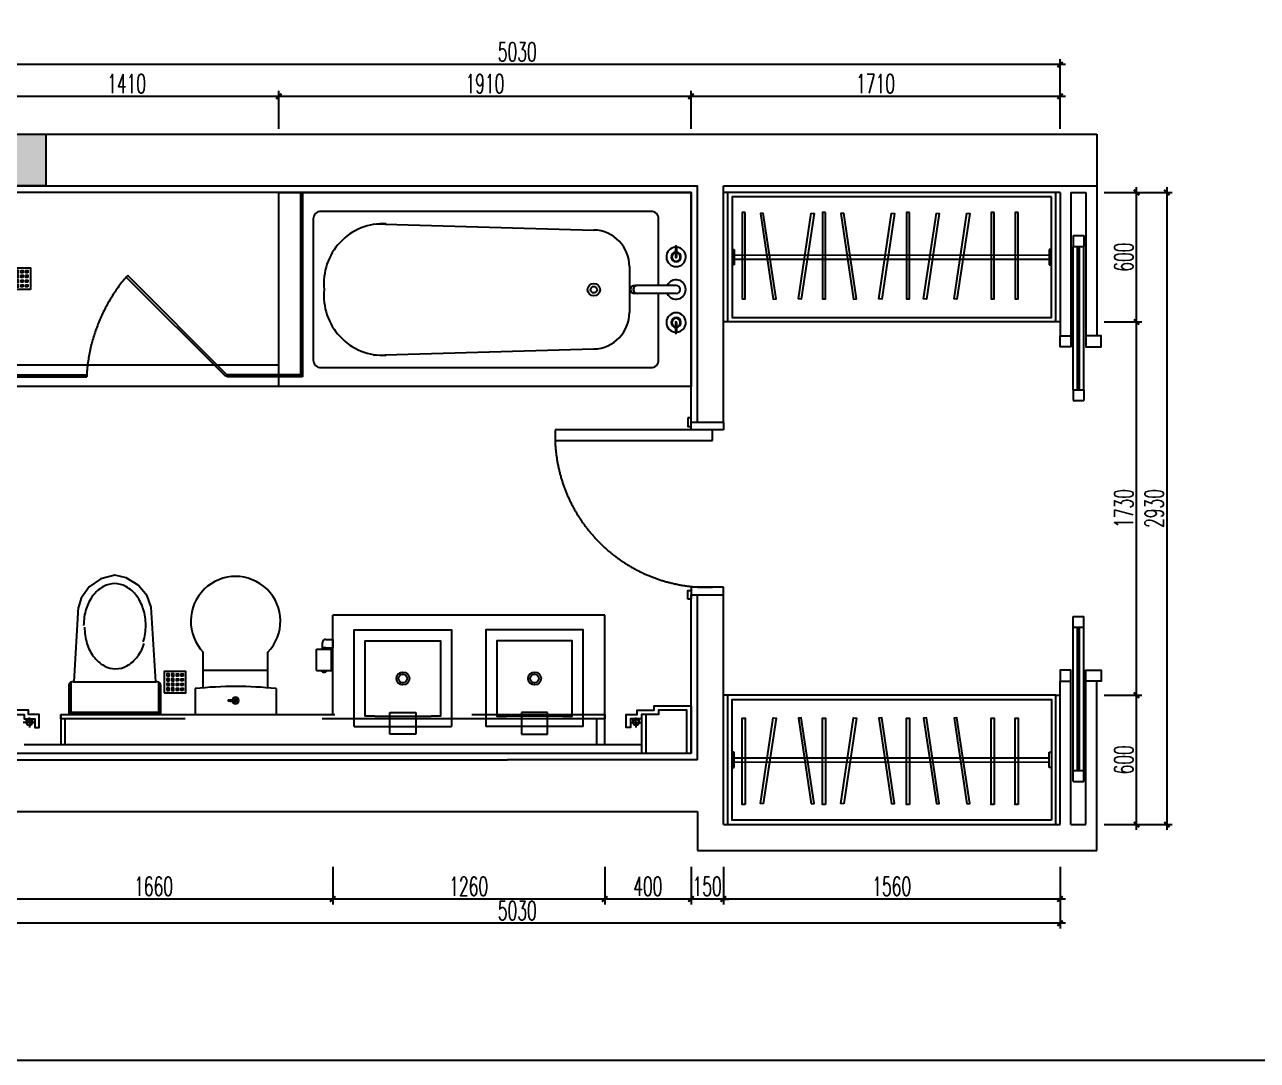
# Model space of a CAD drawing. Header units: inches. Extents: x 24920 to 61775, y 10942 to 38819.
# Drawn here: x 42184 to 47896, y 10942 to 15742 of the extents above; entities that cross this region are included whole.
import ezdxf

# ---------------------------------------------------------------- set-up
doc = ezdxf.new("R2010")
doc.units = ezdxf.units.IN
doc.header["$MEASUREMENT"] = 0
doc.header["$PDMODE"] = 1
doc.linetypes.add('HIDDEN', pattern=[9.525, 6.35, -3.175])
for name, color, linetype in [('BATH UTIL', 1, 'Continuous'), ('DOOR', 60, 'Continuous'), ('door1', 1, 'Continuous'), ('FIXTURE', 2, 'Continuous'), ('UTIL', 2, 'Continuous'), ('WALL', 2, 'Continuous'), ('win', 1, 'Continuous')]:
    doc.layers.add(name, color=color, linetype=linetype)
doc.styles.add('DIM', font='simplex.shx', dxfattribs={"width": 0.6, "bigfont": 'extfont.shx'})
doc.dimstyles.new('1比25', dxfattribs={"dimscale": 25, "dimtxt": 3.5, "dimasz": 1, "dimexe": 1, "dimexo": 1, "dimgap": 0.6, "dimtad": 1, "dimdec": 0, "dimrnd": 5, "dimzin": 0, "dimdsep": 46, "dimtxsty": 'DIM', "dimblk": 'ARCHTICK', "dimcen": 0.09, "dimdle": 1, "dimclrd": 1, "dimclre": 1, "dimclrt": 1, "dimadec": 0, "dimazin": 0, "dimtfac": 1, "dimtdec": 0, "dimtix": 1, "dimtmove": 2, "dimatfit": 3, "dimldrblk": '引线箭头（自定义）', "dimfxl": 0, "dimtolj": 1, "dimtzin": 0, "dimarcsym": 0})

# ---------------------------------------------------------------- blocks, each defined once
blk = doc.blocks.new('dilou')
at = {"layer": 'UTIL', "color": 1}
for points in [[(0, -50), (0, 50), (-100, 50), (-100, -50)], [(-78, 38), (-78, 28), (-88, 28), (-88, 38)], [(-78, 16), (-78, 6), (-88, 6), (-88, 16)], [(-56, 38), (-56, 28), (-66, 28), (-66, 38)], [(-56, 16), (-56, 6), (-66, 6), (-66, 16)], [(-34, 38), (-34, 28), (-44, 28), (-44, 38)], [(-34, 16), (-34, 6), (-44, 6), (-44, 16)], [(-12, 38), (-12, 28), (-22, 28), (-22, 38)], [(-12, 16), (-12, 6), (-22, 6), (-22, 16)], [(-78, -16), (-78, -6), (-88, -6), (-88, -16)], [(-78, -38), (-78, -28), (-88, -28), (-88, -38)], [(-56, -16), (-56, -6), (-66, -6), (-66, -16)], [(-56, -38), (-56, -28), (-66, -28), (-66, -38)], [(-34, -16), (-34, -6), (-44, -6), (-44, -16)], [(-34, -38), (-34, -28), (-44, -28), (-44, -38)], [(-12, -16), (-12, -6), (-22, -6), (-22, -16)], [(-12, -38), (-12, -28), (-22, -28), (-22, -38)]]:
    blk.add_lwpolyline(points, close=True, dxfattribs=at)
blk = doc.blocks.new('_ArchTick')
at = {"color": 0, "linetype": 'ByBlock', "const_width": 0.4}
blk.add_lwpolyline([(-0.5, -0.5), (0.5, 0.5)], dxfattribs=at)
blk = doc.blocks.new('*D1404')
at = {"color": 1, "lineweight": -2, "transparency": 16777216}
for p, q in [((-28021, 13706.3), (-28021, 13531.3)), ((-26461, 13706.3), (-26461, 13531.3)), ((-26436, 13556.3), (-28046, 13556.3))]:
    blk.add_line(p, q, dxfattribs=at)
at = {"layer": 'Defpoints', "color": 0, "transparency": 16777216}
for p in [(-28021, 14605.7), (-26461, 14566.4), (-28021, 13556.3)]:
    blk.add_point(p, dxfattribs=at)
at = {"color": 1, "lineweight": -2, "transparency": 16777216, "xscale": 25, "yscale": 25, "zscale": 25, "rotation": 180}
blk.add_blockref('_ArchTick', (-28021, 13556.3), dxfattribs=at)
at = {"color": 1, "lineweight": -2, "transparency": 16777216, "xscale": 25, "yscale": 25, "zscale": 25}
blk.add_blockref('_ArchTick', (-26461, 13556.3), dxfattribs=at)
at = {"color": 1, "transparency": 16777216, "insert": (-27241, 13615.1), "char_height": 87.5, "attachment_point": 5, "style": 'DIM'}
blk.add_mtext('\\A1;1560', dxfattribs=at)
blk = doc.blocks.new('引线箭头（自定义）')
at = {"linetype": 'ByBlock', "lineweight": -2}
h = blk.add_hatch(color=8, dxfattribs=at)
h.dxf.hatch_style = 1
h.paths.add_polyline_path([(-1.2, -0.96), (-0.31, 0), (-1.2, 0.96), (-0.91, 1.21), (0, 0), (-0.91, -1.21)])
at = {"color": 0, "linetype": 'ByBlock', "lineweight": -2}
blk.add_line((-0.31, 0), (-4.75, 0), dxfattribs=at)
blk.add_lwpolyline([(-1.2, -0.96), (-0.31, 0), (-1.2, 0.96), (-0.91, 1.21), (0, 0), (-0.91, -1.21)], close=True, dxfattribs=at)
blk = doc.blocks.new('*D1416')
at = {"color": 1, "lineweight": -2, "transparency": 16777216}
for p, q in [((4409.6, 1189.4), (4409.6, 1014.4)), ((4559.6, 1189.4), (4559.6, 1014.4)), ((4409.6, 1039.4), (4384.6, 1039.4)), ((4559.6, 1039.4), (4409.6, 1039.4)), ((4559.6, 1039.4), (4584.6, 1039.4))]:
    blk.add_line(p, q, dxfattribs=at)
at = {"layer": 'Defpoints', "color": 0, "transparency": 16777216}
for p in [(4409.6, 2136.6), (4559.6, 2088.7), (4409.6, 1039.4)]:
    blk.add_point(p, dxfattribs=at)
at = {"color": 1, "lineweight": -2, "transparency": 16777216, "xscale": 25, "yscale": 25, "zscale": 25}
blk.add_blockref('_ArchTick', (4409.6, 1039.4), dxfattribs=at)
at = {"color": 1, "lineweight": -2, "transparency": 16777216, "xscale": 25, "yscale": 25, "zscale": 25, "rotation": 180}
blk.add_blockref('_ArchTick', (4559.6, 1039.4), dxfattribs=at)
at = {"color": 1, "transparency": 16777216, "insert": (4484.6, 1098.1), "char_height": 87.5, "attachment_point": 5, "style": 'DIM'}
blk.add_mtext('\\A1;150', dxfattribs=at)
blk = doc.blocks.new('*D1405')
at = {"color": 1, "lineweight": -2, "transparency": 16777216}
for p, q in [((-28571, 13706.3), (-28571, 13531.3)), ((-28171, 13706.3), (-28171, 13531.3)), ((-28146, 13556.3), (-28596, 13556.3))]:
    blk.add_line(p, q, dxfattribs=at)
at = {"layer": 'Defpoints', "color": 0, "transparency": 16777216}
for p in [(-28571, 14813), (-28171, 14653.5), (-28571, 13556.3)]:
    blk.add_point(p, dxfattribs=at)
at = {"color": 1, "lineweight": -2, "transparency": 16777216, "xscale": 25, "yscale": 25, "zscale": 25, "rotation": 180}
blk.add_blockref('_ArchTick', (-28571, 13556.3), dxfattribs=at)
at = {"color": 1, "lineweight": -2, "transparency": 16777216, "xscale": 25, "yscale": 25, "zscale": 25}
blk.add_blockref('_ArchTick', (-28171, 13556.3), dxfattribs=at)
at = {"color": 1, "transparency": 16777216, "insert": (-28371, 13615.1), "char_height": 87.5, "attachment_point": 5, "style": 'DIM'}
blk.add_mtext('\\A1;400', dxfattribs=at)
blk = doc.blocks.new('*D1419')
at = {"color": 1, "lineweight": -2, "transparency": 16777216}
for p, q in [((2749.6, 1189.4), (2749.6, 1014.4)), ((4009.6, 1189.4), (4009.6, 1014.4)), ((4034.6, 1039.4), (2724.6, 1039.4))]:
    blk.add_line(p, q, dxfattribs=at)
at = {"layer": 'Defpoints', "color": 0, "transparency": 16777216}
for p in [(2749.6, 2354.5), (4009.6, 2296.1), (2749.6, 1039.4)]:
    blk.add_point(p, dxfattribs=at)
at = {"color": 1, "lineweight": -2, "transparency": 16777216, "xscale": 25, "yscale": 25, "zscale": 25, "rotation": 180}
blk.add_blockref('_ArchTick', (2749.6, 1039.4), dxfattribs=at)
at = {"color": 1, "lineweight": -2, "transparency": 16777216, "xscale": 25, "yscale": 25, "zscale": 25}
blk.add_blockref('_ArchTick', (4009.6, 1039.4), dxfattribs=at)
at = {"color": 1, "transparency": 16777216, "insert": (3379.6, 1098.1), "char_height": 87.5, "attachment_point": 5, "style": 'DIM'}
blk.add_mtext('\\A1;1260', dxfattribs=at)
blk = doc.blocks.new('*D1406')
at = {"color": 1, "lineweight": -2, "transparency": 16777216}
for p, q in [((-31491, 13706.3), (-31491, 13531.3)), ((-29831, 13706.3), (-29831, 13531.3)), ((-29806, 13556.3), (-31516, 13556.3))]:
    blk.add_line(p, q, dxfattribs=at)
at = {"layer": 'Defpoints', "color": 0, "transparency": 16777216}
for p in [(-29831, 14871.4), (-31491, 14768.5), (-31491, 13556.3)]:
    blk.add_point(p, dxfattribs=at)
at = {"color": 1, "lineweight": -2, "transparency": 16777216, "xscale": 25, "yscale": 25, "zscale": 25, "rotation": 180}
blk.add_blockref('_ArchTick', (-31491, 13556.3), dxfattribs=at)
at = {"color": 1, "lineweight": -2, "transparency": 16777216, "xscale": 25, "yscale": 25, "zscale": 25}
blk.add_blockref('_ArchTick', (-29831, 13556.3), dxfattribs=at)
at = {"color": 1, "transparency": 16777216, "insert": (-30661, 13615.1), "char_height": 87.5, "attachment_point": 5, "style": 'DIM'}
blk.add_mtext('\\A1;1660', dxfattribs=at)
blk = doc.blocks.new('*D1407')
at = {"color": 1, "lineweight": -2, "transparency": 16777216}
for p, q in [((-26106.6, 13876.4), (-26106.6, 14526.5)), ((-26256.6, 14501.5), (-26081.6, 14501.5)), ((-26256.6, 13901.4), (-26081.6, 13901.4))]:
    blk.add_line(p, q, dxfattribs=at)
at = {"layer": 'Defpoints', "color": 0, "transparency": 16777216}
for p in [(-26481, 14501.5), (-26106.6, 14501.5), (-26481, 13901.4)]:
    blk.add_point(p, dxfattribs=at)
at = {"color": 1, "lineweight": -2, "transparency": 16777216, "xscale": 25, "yscale": 25, "zscale": 25}
for p, rotation in [((-26106.6, 14501.5), 90), ((-26106.6, 13901.4), 270)]:
    blk.add_blockref('_ArchTick', p, dxfattribs=dict(at, rotation=rotation))
at = {"color": 1, "transparency": 16777216, "insert": (-26165.4, 14201.5), "char_height": 87.5, "attachment_point": 5, "rotation": 90, "style": 'DIM'}
blk.add_mtext('\\A1;600', dxfattribs=at)
blk = doc.blocks.new('*D1420')
at = {"color": 1, "lineweight": -2, "transparency": 16777216}
for p, q in [((6324, 3714.4), (6499, 3714.4)), ((6474, 1959.6), (6474, 3739.4)), ((6324, 1984.6), (6499, 1984.6))]:
    blk.add_line(p, q, dxfattribs=at)
at = {"layer": 'Defpoints', "color": 0, "transparency": 16777216}
for p in [(5998, 3714.4), (6474, 3714.4), (6099.6, 1984.6)]:
    blk.add_point(p, dxfattribs=at)
at = {"color": 1, "lineweight": -2, "transparency": 16777216, "xscale": 25, "yscale": 25, "zscale": 25}
for p, rotation in [((6474, 3714.4), 90), ((6474, 1984.6), 270)]:
    blk.add_blockref('_ArchTick', p, dxfattribs=dict(at, rotation=rotation))
at = {"color": 1, "transparency": 16777216, "insert": (6415.2, 2849.5), "char_height": 87.5, "attachment_point": 5, "rotation": 90, "style": 'DIM'}
blk.add_mtext('\\A1;1730', dxfattribs=at)
blk = doc.blocks.new('*D1418')
at = {"color": 1, "lineweight": -2, "transparency": 16777216}
for p, q in [((6324, 4314.5), (6499, 4314.5)), ((6474, 3689.4), (6474, 4339.5)), ((6324, 3714.4), (6499, 3714.4))]:
    blk.add_line(p, q, dxfattribs=at)
at = {"layer": 'Defpoints', "color": 0, "transparency": 16777216}
for p in [(6021.3, 4314.5), (6474, 4314.5), (5998, 3714.4)]:
    blk.add_point(p, dxfattribs=at)
at = {"color": 1, "lineweight": -2, "transparency": 16777216, "xscale": 25, "yscale": 25, "zscale": 25}
for p, rotation in [((6474, 4314.5), 90), ((6474, 3714.4), 270)]:
    blk.add_blockref('_ArchTick', p, dxfattribs=dict(at, rotation=rotation))
at = {"color": 1, "transparency": 16777216, "insert": (6415.2, 4014.4), "char_height": 87.5, "attachment_point": 5, "rotation": 90, "style": 'DIM'}
blk.add_mtext('\\A1;600', dxfattribs=at)
blk = doc.blocks.new('*D1412')
at = {"color": 1, "lineweight": -2, "transparency": 16777216}
for p, q in [((6464.5, 4314.5), (6639.5, 4314.5)), ((6614.5, 4339.5), (6614.5, 1359.5)), ((6464.5, 1384.5), (6639.5, 1384.5))]:
    blk.add_line(p, q, dxfattribs=at)
at = {"layer": 'Defpoints', "color": 0, "transparency": 16777216}
for p in [(6378.8, 4314.5), (6378.8, 1384.5), (6614.5, 1384.5)]:
    blk.add_point(p, dxfattribs=at)
at = {"color": 1, "lineweight": -2, "transparency": 16777216, "xscale": 25, "yscale": 25, "zscale": 25}
for p, rotation in [((6614.5, 4314.5), 90), ((6614.5, 1384.5), 270)]:
    blk.add_blockref('_ArchTick', p, dxfattribs=dict(at, rotation=rotation))
at = {"color": 1, "transparency": 16777216, "insert": (6555.8, 2849.5), "char_height": 87.5, "attachment_point": 5, "rotation": 90, "style": 'DIM'}
blk.add_mtext('\\A1;2930', dxfattribs=at)
blk = doc.blocks.new('*D1408')
at = {"color": 1, "lineweight": -2, "transparency": 16777216}
for p, q in [((-28146, 17276.8), (-30105.9, 17276.8)), ((-30080.9, 17126.8), (-30080.9, 17301.8)), ((-28171, 17126.8), (-28171, 17301.8))]:
    blk.add_line(p, q, dxfattribs=at)
at = {"layer": 'Defpoints', "color": 0, "transparency": 16777216}
for p in [(-30080.9, 17276.8), (-30080.9, 16831.4), (-28171, 16831.4)]:
    blk.add_point(p, dxfattribs=at)
at = {"color": 1, "lineweight": -2, "transparency": 16777216, "xscale": 25, "yscale": 25, "zscale": 25, "rotation": 180}
blk.add_blockref('_ArchTick', (-30080.9, 17276.8), dxfattribs=at)
at = {"color": 1, "lineweight": -2, "transparency": 16777216, "xscale": 25, "yscale": 25, "zscale": 25}
blk.add_blockref('_ArchTick', (-28171, 17276.8), dxfattribs=at)
at = {"color": 1, "transparency": 16777216, "insert": (-29125.9, 17335.6), "char_height": 87.5, "attachment_point": 5, "style": 'DIM'}
blk.add_mtext('\\A1;1910', dxfattribs=at)
blk = doc.blocks.new('*D1413')
at = {"color": 1, "lineweight": -2, "transparency": 16777216}
for p, q in [((1089.6, 4757.3), (1089.6, 4932.3)), ((6119.6, 4757.3), (6119.6, 4932.3)), ((6144.6, 4907.3), (1064.6, 4907.3))]:
    blk.add_line(p, q, dxfattribs=at)
at = {"layer": 'Defpoints', "color": 0, "transparency": 16777216}
for p in [(1089.6, 4907.3), (1089.6, 4697.3), (6119.6, 4697.3)]:
    blk.add_point(p, dxfattribs=at)
at = {"color": 1, "lineweight": -2, "transparency": 16777216, "xscale": 25, "yscale": 25, "zscale": 25, "rotation": 180}
blk.add_blockref('_ArchTick', (1089.6, 4907.3), dxfattribs=at)
at = {"color": 1, "lineweight": -2, "transparency": 16777216, "xscale": 25, "yscale": 25, "zscale": 25}
blk.add_blockref('_ArchTick', (6119.6, 4907.3), dxfattribs=at)
at = {"color": 1, "transparency": 16777216, "insert": (3604.6, 4966.1), "char_height": 87.5, "attachment_point": 5, "style": 'DIM'}
blk.add_mtext('\\A1;5030', dxfattribs=at)
blk = doc.blocks.new('*D1414')
at = {"color": 1, "lineweight": -2, "transparency": 16777216}
for p, q in [((1089.6, 1076.9), (1089.6, 902.1)), ((6119.6, 1076.9), (6119.6, 902.1)), ((6144.6, 927.1), (1064.6, 927.1))]:
    blk.add_line(p, q, dxfattribs=at)
at = {"layer": 'Defpoints', "color": 0, "transparency": 16777216}
for p in [(1089.6, 1101.9), (6119.6, 1101.9), (1089.6, 927.1)]:
    blk.add_point(p, dxfattribs=at)
at = {"color": 1, "lineweight": -2, "transparency": 16777216, "xscale": 25, "yscale": 25, "zscale": 25, "rotation": 180}
blk.add_blockref('_ArchTick', (1089.6, 927.1), dxfattribs=at)
at = {"color": 1, "lineweight": -2, "transparency": 16777216, "xscale": 25, "yscale": 25, "zscale": 25}
blk.add_blockref('_ArchTick', (6119.6, 927.1), dxfattribs=at)
at = {"color": 1, "transparency": 16777216, "insert": (3604.6, 985.8), "char_height": 87.5, "attachment_point": 5, "style": 'DIM'}
blk.add_mtext('\\A1;5030', dxfattribs=at)
blk = doc.blocks.new('*D1410')
at = {"color": 1, "lineweight": -2, "transparency": 16777216}
for p, q in [((-26436, 17276.8), (-28196, 17276.8)), ((-28171, 17170.1), (-28171, 17301.8)), ((-26461, 17126.8), (-26461, 17301.8))]:
    blk.add_line(p, q, dxfattribs=at)
at = {"layer": 'Defpoints', "color": 0, "transparency": 16777216}
for p in [(-28171, 17276.8), (-28171, 17145.1), (-26461, 16831.4)]:
    blk.add_point(p, dxfattribs=at)
at = {"color": 1, "lineweight": -2, "transparency": 16777216, "xscale": 25, "yscale": 25, "zscale": 25, "rotation": 180}
blk.add_blockref('_ArchTick', (-28171, 17276.8), dxfattribs=at)
at = {"color": 1, "lineweight": -2, "transparency": 16777216, "xscale": 25, "yscale": 25, "zscale": 25}
blk.add_blockref('_ArchTick', (-26461, 17276.8), dxfattribs=at)
at = {"color": 1, "transparency": 16777216, "insert": (-27316, 17335.6), "char_height": 87.5, "attachment_point": 5, "style": 'DIM'}
blk.add_mtext('\\A1;1710', dxfattribs=at)
blk = doc.blocks.new('*D1421')
at = {"color": 1, "lineweight": -2, "transparency": 16777216}
for p, q in [((2524.8, 4759.8), (1064.6, 4759.8)), ((1089.6, 4722.3), (1089.6, 4784.8)), ((2499.8, 4653), (2499.8, 4784.8))]:
    blk.add_line(p, q, dxfattribs=at)
at = {"layer": 'Defpoints', "color": 0, "transparency": 16777216}
for p in [(1089.6, 4759.8), (1089.6, 4697.3), (2499.8, 4628)]:
    blk.add_point(p, dxfattribs=at)
at = {"color": 1, "lineweight": -2, "transparency": 16777216, "xscale": 25, "yscale": 25, "zscale": 25, "rotation": 180}
blk.add_blockref('_ArchTick', (1089.6, 4759.8), dxfattribs=at)
at = {"color": 1, "lineweight": -2, "transparency": 16777216, "xscale": 25, "yscale": 25, "zscale": 25}
blk.add_blockref('_ArchTick', (2499.8, 4759.8), dxfattribs=at)
at = {"color": 1, "transparency": 16777216, "insert": (1794.7, 4818.6), "char_height": 87.5, "attachment_point": 5, "style": 'DIM'}
blk.add_mtext('\\A1;1410', dxfattribs=at)
blk = doc.blocks.new('A$C74113df9')
at = {"layer": 'win', "linetype": 'ByBlock', "ltscale": 20}
blk.add_hatch(color=252, dxfattribs=at).paths.add_polyline_path([(1419.6, 4344.5), (1419.6, 4584.5), (819.6, 4584.5), (819.6, 4344.5)])
at = {"color": 4}
blk.add_line((4439.6, 1444.5), (4439.6, 1264.5), dxfattribs=at)
at = {"layer": 'DOOR', "color": 2, "linetype": 'ByBlock'}
for p, q in [((6179.6, 4114.5), (6179.6, 4064.5)), ((6179.6, 4114.5), (6229.6, 4114.5)), ((6229.6, 4114.5), (6229.6, 4064.5)), ((6179.6, 4064.5), (6229.6, 4064.5)), ((6179.6, 3399.5), (6179.6, 3349.5)), ((6179.6, 3399.5), (6229.6, 3399.5)), ((6229.6, 3399.5), (6229.6, 3349.5)), ((6179.6, 3349.5), (6229.6, 3349.5)), ((6179.6, 2299.5), (6179.6, 2349.5)), ((6179.6, 2349.5), (6229.6, 2349.5)), ((6229.6, 2299.5), (6229.6, 2349.5)), ((6179.6, 2299.5), (6229.6, 2299.5)), ((6179.6, 1584.5), (6179.6, 1634.5)), ((6179.6, 1634.5), (6229.6, 1634.5)), ((6229.6, 1584.5), (6229.6, 1634.5)), ((6179.6, 1584.5), (6229.6, 1584.5))]:
    blk.add_line(p, q, dxfattribs=at)
at = {"layer": 'DOOR', "color": 1, "linetype": 'ByBlock'}
for p, q in [((6179.6, 3399.5), (6179.6, 4064.5)), ((6199.6, 3399.5), (6199.6, 4064.5)), ((6209.6, 3399.5), (6209.6, 4064.5)), ((6229.6, 3399.5), (6229.6, 4064.5)), ((6179.6, 1634.5), (6179.6, 2299.5)), ((6199.6, 1634.5), (6199.6, 2299.5)), ((6209.6, 1634.5), (6209.6, 2299.5)), ((6229.6, 1634.5), (6229.6, 2299.5))]:
    blk.add_line(p, q, dxfattribs=at)
at = {"layer": 'DOOR', "linetype": 'HIDDEN', "ltscale": 200}
for points in [[(2259.6, 3469.5), (1800, 3929.1), (1792.9, 3922), (2252.5, 3462.4)], [(4509.6, 3214.5), (3779.6, 3214.5), (3779.6, 3164.5), (4509.6, 3164.5)]]:
    blk.add_lwpolyline(points, close=True, dxfattribs=at)
blk.add_arc((2384.1, 3419.2), 776.2, 139.6162, 176.2821, dxfattribs=at)
at = {"layer": 'DOOR', "color": 8, "linetype": 'HIDDEN', "ltscale": 200}
blk.add_arc((4485.9, 3190.9), 706.8, 182.1388, 271.9232, dxfattribs=at)
at = {"layer": 'door1', "color": 2}
for points in [[(6169.6, 3649.5), (6169.6, 3599.5), (6119.6, 3599.5), (6119.6, 3649.5)], [(6239.6, 3649.5), (6239.6, 3599.5), (6309.6, 3599.5), (6309.6, 3649.5)], [(4394.6, 3269.5), (4394.6, 3229.5), (4409.6, 3229.5), (4409.6, 3269.5)], [(4559.6, 3214.5), (4409.6, 3214.5), (4409.6, 3249.5), (4559.6, 3249.5), (4559.6, 3214.5)], [(4394.6, 2429.5), (4394.6, 2469.5), (4409.6, 2469.5), (4409.6, 2429.5)]]:
    blk.add_lwpolyline(points, close=True, dxfattribs=at)
blk.add_lwpolyline([(4559.6, 2484.5), (4409.6, 2484.5), (4409.6, 2449.5), (4559.6, 2449.5), (4559.6, 2484.5)], dxfattribs=at)
at = {"layer": 'door1', "color": 4}
for points in [[(6169.6, 2049.5), (6169.6, 2099.5), (6119.6, 2099.5), (6119.6, 2049.5)], [(6239.6, 2049.5), (6239.6, 2099.5), (6309.6, 2099.5), (6309.6, 2049.5)]]:
    blk.add_lwpolyline(points, close=True, dxfattribs=at)
at = {"layer": 'FIXTURE'}
for p, q in [((4579.6, 3714.4), (4579.6, 4314.5)), ((6099.6, 3714.4), (6099.6, 4314.5)), ((4579.6, 3714.4), (4559.6, 3714.4)), ((6119.6, 3714.4), (4579.6, 3714.4)), ((4579.6, 1984.6), (4559.6, 1984.6)), ((4579.6, 1384.5), (4579.6, 1984.6)), ((6099.6, 1984.6), (4579.6, 1984.6)), ((6099.6, 1384.5), (6099.6, 1984.6)), ((6099.6, 1984.6), (6119.6, 1984.6))]:
    blk.add_line(p, q, dxfattribs=at)
at = {"layer": 'FIXTURE', "color": 1}
for p, q in [((4599.7, 4049.5), (4609.7, 4049.5)), ((4599.7, 4049.5), (4609.7, 4049.5)), ((4609.7, 4049.5), (4609.7, 3979.5)), ((4609.7, 4049.5), (4609.7, 3979.5)), ((4609.7, 4024.4), (6069.5, 4024.5)), ((4609.7, 4004.5), (6069.5, 4004.5)), ((6069.5, 4049.5), (6069.5, 3979.5)), ((6079.5, 4049.5), (6069.5, 4049.5)), ((6069.5, 4049.5), (6069.5, 3979.5)), ((6079.5, 4049.5), (6069.5, 4049.5)), ((4609.7, 3979.5), (4599.6, 3979.5)), ((4609.7, 3979.5), (4599.6, 3979.5)), ((6069.5, 3979.5), (6079.6, 3979.5)), ((6069.5, 3979.5), (6079.6, 3979.5)), ((4609.7, 1719.5), (4599.6, 1719.5)), ((4609.7, 1719.5), (4599.6, 1719.5)), ((4609.7, 1649.5), (4609.7, 1719.5)), ((4609.7, 1649.5), (4609.7, 1719.5)), ((6069.5, 1719.5), (6079.6, 1719.5)), ((6069.5, 1649.5), (6069.5, 1719.5)), ((6069.5, 1719.5), (6079.6, 1719.5)), ((6069.5, 1649.5), (6069.5, 1719.5)), ((4609.7, 1694.5), (6069.5, 1694.5)), ((4609.7, 1674.6), (6069.5, 1674.5)), ((4599.7, 1649.5), (4609.7, 1649.5)), ((4599.7, 1649.5), (4609.7, 1649.5)), ((6079.5, 1649.5), (6069.5, 1649.5)), ((6079.5, 1649.5), (6069.5, 1649.5))]:
    blk.add_line(p, q, dxfattribs=at)
at = {"layer": 'FIXTURE', "color": 2, "linetype": 'ByBlock', "ltscale": 20}
for p, q in [((4199.6, 1894.5), (4199.6, 1714.5)), ((4179.6, 1874.5), (4179.6, 1714.5)), ((4179.6, 1754.5), (1319.6, 1754.5))]:
    blk.add_line(p, q, dxfattribs=at)
at = {"layer": 'FIXTURE', "color": 1, "linetype": 'ByBlock', "ltscale": 20}
for p, q in [((1369.1, 1857.4), (1315.9, 1857.4)), ((1330.2, 1857.4), (1330.2, 1874.5)), ((1344.6, 1857.4), (1344.6, 1880.7)), ((1344.6, 1857.4), (1344.6, 1834.1)), ((1358.2, 1857.4), (1358.2, 1874.5)), ((4130.1, 1857.4), (4183.3, 1857.4)), ((4141, 1857.4), (4141, 1874.5)), ((4154.6, 1857.4), (4154.6, 1880.7)), ((4154.6, 1857.4), (4154.6, 1834.1)), ((4169, 1857.4), (4169, 1874.5))]:
    blk.add_line(p, q, dxfattribs=at)
at = {"layer": 'FIXTURE', "color": 1, "linetype": 'HIDDEN', "ltscale": 200}
blk.add_line((3971.2, 1874.5), (1509.6, 1874.5), dxfattribs=at)
at = {"layer": 'FIXTURE', "color": 1}
for points in [[(6079.6, 4294.5), (4599.6, 4294.5), (4599.6, 3734.5), (6079.6, 3734.4)], [(4660, 4221.9), (4646.7, 4221.9), (4646.7, 3821.9), (4660, 3821.9)], [(4744.3, 4218), (4731.2, 4216.4), (4790.5, 3819.9), (4803.7, 3821.5)], [(4966.5, 4218), (4979.7, 4216.4), (4920.4, 3819.9), (4907.2, 3821.5)], [(5032.7, 4221.9), (5019.5, 4221.9), (5019.5, 3821.9), (5032.7, 3821.9)], [(5117.1, 4218), (5103.9, 4216.4), (5163.2, 3819.9), (5176.4, 3821.5)], [(5339.3, 4218), (5352.4, 4216.4), (5293.1, 3819.9), (5279.9, 3821.5)], [(5421.2, 4221.9), (5408, 4221.9), (5408, 3821.9), (5421.2, 3821.9)], [(5546.9, 4218), (5560.1, 4216.4), (5500.8, 3819.9), (5487.6, 3821.5)], [(5687.8, 4218), (5701, 4216.4), (5641.7, 3819.9), (5628.5, 3821.5)], [(5814, 4221.9), (5800.7, 4221.9), (5800.7, 3821.9), (5814, 3821.9)], [(5925.4, 4221.9), (5912.1, 4221.9), (5912.1, 3821.9), (5925.4, 3821.9)], [(6079.6, 1404.5), (4599.6, 1404.5), (4599.6, 1964.5), (6079.6, 1964.6)], [(4660, 1477), (4646.7, 1477), (4646.7, 1877), (4660, 1877)], [(4744.3, 1481), (4731.2, 1482.6), (4790.5, 1879.1), (4803.7, 1877.5)], [(4966.5, 1481), (4979.7, 1482.6), (4920.4, 1879.1), (4907.2, 1877.5)], [(5032.7, 1477), (5019.5, 1477), (5019.5, 1877), (5032.7, 1877)], [(5117.1, 1481), (5103.9, 1482.6), (5163.2, 1879.1), (5176.4, 1877.5)], [(5339.3, 1481), (5352.4, 1482.6), (5293.1, 1879.1), (5279.9, 1877.5)], [(5421.2, 1477), (5408, 1477), (5408, 1877), (5421.2, 1877)], [(5546.9, 1481), (5560.1, 1482.6), (5500.8, 1879.1), (5487.6, 1877.5)], [(5687.8, 1481), (5701, 1482.6), (5641.7, 1879.1), (5628.5, 1877.5)], [(5814, 1477), (5800.7, 1477), (5800.7, 1877), (5814, 1877)], [(5925.4, 1477), (5912.1, 1477), (5912.1, 1877), (5925.4, 1877)]]:
    blk.add_lwpolyline(points, close=True, dxfattribs=at)
at = {"layer": 'FIXTURE', "color": 2, "linetype": 'ByBlock', "ltscale": 20}
for points in [[(1109.6, 1714.5), (1109.6, 1914.5), (1239.6, 1914.5), (1239.6, 1894.5), (1319.6, 1894.5), (1319.6, 1874.5), (1369.6, 1874.5), (1369.6, 1834.5), (1389.6, 1834.5), (1389.6, 1894.5), (1339.6, 1894.5), (1339.6, 1914.5), (1259.6, 1914.5), (1259.6, 1934.5), (1089.6, 1934.5), (1089.6, 1714.5)], [(4389.6, 1714.5), (4389.6, 1914.5), (4259.6, 1914.5), (4259.6, 1894.5), (4179.6, 1894.5), (4179.6, 1874.5), (4129.6, 1874.5), (4129.6, 1834.5), (4109.6, 1834.5), (4109.6, 1894.5), (4159.6, 1894.5), (4159.6, 1914.5), (4239.6, 1914.5), (4239.6, 1934.5), (4409.6, 1934.5), (4409.6, 1714.5)]]:
    blk.add_lwpolyline(points, dxfattribs=at)
at = {"layer": 'FIXTURE', "color": 1, "linetype": 'HIDDEN', "ltscale": 200}
blk.add_lwpolyline([(1509.6, 1754.5), (1509.6, 1874.5), (1489.6, 1874.5), (1489.6, 1894.5), (4009.6, 1894.5), (4009.6, 1874.5), (3971.2, 1874.5), (3971.2, 1754.5)], dxfattribs=at)
at = {"layer": 'FIXTURE', "color": 1, "linetype": 'ByBlock', "ltscale": 20}
for centre in [(1344.2, 1858.2), (4155, 1858.2)]:
    blk.add_circle(centre, 14, dxfattribs=at)
at = {"layer": 'UTIL', "color": 1}
for p, q in [((2609.8, 4314.5), (2609.8, 3459.5)), ((2938.7, 4169.5), (3959.9, 4140.1)), ((4124.1, 3970.8), (4124.1, 3758.2)), ((4340.5, 3883.2), (4148.8, 3883.2)), ((4340.5, 3845.7), (4148.8, 3845.7)), ((2938.7, 3559.5), (3959.9, 3588.9)), ((1089.6, 3469.5), (1609.6, 3469.5)), ((1089.6, 3459.5), (1609.6, 3459.5)), ((1609.6, 3469.5), (1609.6, 3459.5)), ((2259.6, 3469.5), (2259.6, 3459.5)), ((2609.6, 3459.5), (2259.6, 3459.5)), ((2702, 2198), (2702, 2228)), ((2717, 2243), (2749.6, 2243)), ((2749.6, 2243), (2749.6, 2203)), ((2674.5, 2198), (2744.5, 2198)), ((2674.5, 2098), (2674.5, 2198)), ((2717, 2203), (2702, 2203)), ((2717, 2198), (2717, 2203)), ((2717, 2203), (2749.6, 2203)), ((2744.5, 2098), (2744.5, 2198)), ((2149.6, 2019.3), (2149.6, 2099.5)), ((2449.6, 2019.3), (2449.6, 2099.5)), ((2674.5, 2098), (2744.5, 2098)), ((2702, 2095), (2700, 2095)), ((2700, 2093), (2700, 2095)), ((2702, 2093), (2700, 2093)), ((2702, 2095), (2702, 2098)), ((2702, 2095), (2717, 2095)), ((2717, 2093), (2702, 2093)), ((2717, 2095), (2717, 2098)), ((2717, 2095), (2719, 2095)), ((2717, 2093), (2719, 2093)), ((2719, 2093), (2719, 2095)), ((2944.1, 1886.5), (3205.1, 1886.5)), ((3014.6, 1804), (3014.6, 1904)), ((3014.6, 1904), (3134.6, 1904)), ((3134.6, 1904), (3134.6, 1804)), ((3815.1, 1886.5), (3554.1, 1886.5)), ((3624.6, 1904), (3624.6, 1804)), ((3744.6, 1904), (3624.6, 1904)), ((3744.6, 1804), (3744.6, 1904)), ((3134.6, 1804), (3014.6, 1804)), ((3624.6, 1804), (3744.6, 1804))]:
    blk.add_line(p, q, dxfattribs=at)
at = {"layer": 'UTIL'}
for p, q in [((2499.8, 3514.5), (1089.6, 3514.5)), ((2499.8, 3414.5), (1089.6, 3414.5)), ((4009.6, 2354.5), (2749.6, 2354.5)), ((2749.6, 1894.5), (2749.6, 2354.5)), ((4009.6, 1754.5), (4009.6, 2354.5)), ((2149.6, 2099.5), (2149.6, 2183.6)), ((2449.6, 2099.5), (2449.6, 2183.6)), ((2149.6, 2099.5), (2449.6, 2099.5)), ((2112.1, 2014.5), (2112.1, 1894.5)), ((2487.1, 2014.5), (2487.1, 1894.5)), ((1489.6, 1894.5), (2749.6, 1894.5)), ((1489.6, 1894.5), (1489.6, 1754.5)), ((2112.1, 1894.5), (2487.1, 1894.5)), ((2849.6, 1839), (3299.6, 1839)), ((3909.6, 1839), (3459.6, 1839))]:
    blk.add_line(p, q, dxfattribs=at)
at = {"layer": 'UTIL', "linetype": 'Continuous'}
for p, q in [((1675.1, 2523.1), (1620.9, 2486)), ((1739.5, 2540.4), (1675.1, 2523.1)), ((1791.8, 2528.3), (1739.7, 2540.4)), ((1848.6, 2494.9), (1791.8, 2528.3)), ((1620.9, 2486), (1583.4, 2433.7)), ((1889.9, 2445.2), (1848.6, 2494.9)), ((1583.4, 2433.7), (1571, 2392.9)), ((1908.4, 2391.5), (1889.9, 2445.2)), ((1551.3, 2046.7), (1571, 2392.9)), ((1930.3, 2046.1), (1908.4, 2391.5)), ((1527, 2034.1), (1526.3, 2029.1)), ((1526.3, 2029.1), (1526.3, 1894.5)), ((1529.9, 2039.6), (1527, 2034.1)), ((1534.7, 2043.8), (1529.9, 2039.6)), ((1540.6, 2046.3), (1534.7, 2043.8)), ((1547.1, 2046.7), (1540.6, 2046.3)), ((1547.1, 2046.7), (1932.1, 2046.1)), ((1937.4, 2045.9), (1932.1, 2046.1)), ((1943.6, 2043.8), (1937.4, 2045.9)), ((1948.6, 2039.9), (1943.6, 2043.8)), ((1951.8, 2034.6), (1948.6, 2039.9)), ((1952.9, 2028.5), (1951.8, 2034.6)), ((1952.9, 1894.5), (1952.9, 2028.5)), ((1952.9, 1894.5), (1526.3, 1894.5))]:
    blk.add_line(p, q, dxfattribs=at)
at = {"layer": 'UTIL', "color": 1, "linetype": 'Continuous'}
for p, q in [((1535.7, 2044.3), (1535.7, 1903.8)), ((1943.6, 1903.8), (1943.6, 2043.8)), ((1952.9, 1903.8), (1526.3, 1903.8))]:
    blk.add_line(p, q, dxfattribs=at)
at = {"layer": 'UTIL'}
for points in [[(2499.8, 3469.5), (2499.8, 4314.5), (4409.6, 4314.5), (4409.6, 3414.5), (2499.8, 3414.5), (2499.8, 3459.5)], [(2849.6, 1839), (2849.6, 2286.5), (3299.6, 2286.5), (3299.6, 1839)], [(3909.6, 1839), (3909.6, 2286.5), (3459.6, 2286.5), (3459.6, 1839)]]:
    blk.add_lwpolyline(points, dxfattribs=at)
at = {"layer": 'UTIL', "color": 1}
for points in [[(2599.8, 4314.5), (2599.8, 3459.5)], [(2599.8, 3469.5), (2259.6, 3469.5)], [(2944.1, 1886.5), (2899.6, 1886.5), (2899.6, 2236.5), (3249.6, 2236.5), (3249.6, 1886.5), (3205.1, 1886.5)], [(3815.1, 1886.5), (3859.6, 1886.5), (3859.6, 2236.5), (3509.6, 2236.5), (3509.6, 1886.5), (3554.1, 1886.5)]]:
    blk.add_lwpolyline(points, dxfattribs=at)
at = {"layer": 'UTIL'}
blk.add_lwpolyline([(4259.6, 3883), (4259.6, 4191.6, 0.414214), (4224.6, 4226.7), (2694.7, 4226.7, 0.414214), (2659.6, 4191.6), (2659.6, 3537.3, 0.414214), (2694.7, 3502.3), (4224.6, 3502.3, 0.414214), (4259.6, 3537.3), (4259.6, 3846)], format="xyb", dxfattribs=at)
at = {"layer": 'UTIL', "color": 1}
for points in [[(1969.1, 1994.5), (2069.1, 1994.5), (2069.1, 2094.5), (1969.1, 2094.5)], [(1981.1, 2072.5), (1991.1, 2072.5), (1991.1, 2082.5), (1981.1, 2082.5)], [(1981.1, 2050.5), (1991.1, 2050.5), (1991.1, 2060.5), (1981.1, 2060.5)], [(2003.1, 2072.5), (2013.1, 2072.5), (2013.1, 2082.5), (2003.1, 2082.5)], [(2003.1, 2050.5), (2013.1, 2050.5), (2013.1, 2060.5), (2003.1, 2060.5)], [(2035.1, 2072.5), (2025.1, 2072.5), (2025.1, 2082.5), (2035.1, 2082.5)], [(2035.1, 2050.5), (2025.1, 2050.5), (2025.1, 2060.5), (2035.1, 2060.5)], [(2057.1, 2072.5), (2047.1, 2072.5), (2047.1, 2082.5), (2057.1, 2082.5)], [(2057.1, 2050.5), (2047.1, 2050.5), (2047.1, 2060.5), (2057.1, 2060.5)], [(1981.1, 2028.5), (1991.1, 2028.5), (1991.1, 2038.5), (1981.1, 2038.5)], [(1981.1, 2006.5), (1991.1, 2006.5), (1991.1, 2016.5), (1981.1, 2016.5)], [(2003.1, 2028.5), (2013.1, 2028.5), (2013.1, 2038.5), (2003.1, 2038.5)], [(2003.1, 2006.5), (2013.1, 2006.5), (2013.1, 2016.5), (2003.1, 2016.5)], [(2035.1, 2028.5), (2025.1, 2028.5), (2025.1, 2038.5), (2035.1, 2038.5)], [(2035.1, 2006.5), (2025.1, 2006.5), (2025.1, 2016.5), (2035.1, 2016.5)], [(2057.1, 2028.5), (2047.1, 2028.5), (2047.1, 2038.5), (2057.1, 2038.5)], [(2057.1, 2006.5), (2047.1, 2006.5), (2047.1, 2016.5), (2057.1, 2016.5)]]:
    blk.add_lwpolyline(points, close=True, dxfattribs=at)
at = {"layer": 'UTIL'}
blk.add_circle((3959.5, 3863.7), 29.2, dxfattribs=at)
at = {"layer": 'UTIL', "color": 1}
for centre, radius in [((3959.5, 3863.7), 15.2), ((3074.6, 2061.5), 30), ((3074.6, 2061.5), 20), ((3684.6, 2061.5), 30), ((3684.6, 2061.5), 20)]:
    blk.add_circle(centre, radius, dxfattribs=at)
for centre, radius, start, end in [((2984.5, 3894), 275.8, 87.3439, 186.1346), ((3954.7, 3970.8), 169.4, 0, 88.2115), ((4340.5, 4015.4), 45, 93.8149, 86.1851), ((4640.2, 4039.2), 303.4, 175.5082, 184.4918), ((4340.5, 4063), 2.8, 0, 180), ((4040.8, 4039.2), 303.4, 355.5082, 4.4918), ((4340.5, 4015.4), 22.5, 99.5356, 80.4644), ((4340.5, 4015.4), 19.5, 100.9268, 79.0732), ((4340.5, 4015.4), 2.8, 180, 0), ((4340.5, 3864.5), 45, 204.6243, 155.3757), ((2984.5, 3835), 275.8, 173.8654, 272.6561), ((4148.8, 3864.5), 18.8, 90, 270), ((4160, 3864.5), 18.8, 90, 270), ((4162.6, 3864.5), 18.8, 90, 270), ((4340.5, 3864.5), 18.8, 270, 90), ((3954.7, 3758.2), 169.4, 271.7885, 0), ((4340.5, 3711.5), 45, 273.8149, 266.1851), ((4340.5, 3711.5), 22.5, 279.5356, 260.4644), ((4340.5, 3711.5), 19.5, 280.9268, 259.0732), ((4340.5, 3711.5), 2.8, 0, 180), ((4640.2, 3687.7), 303.4, 175.5082, 184.4918), ((4340.5, 3664), 2.8, 180, 0), ((4040.8, 3687.7), 303.4, 355.5082, 4.4918), ((2717, 2228), 15, 90, 180), ((2709.5, 2107.4), 16.2, 242.4988, 297.5012), ((2266.5, 1959.5), 1.87, 90, 270), ((2282.4, 1759.7), 202.3, 85.5082, 94.4918), ((2282.4, 2159.3), 202.3, 265.5082, 274.4918), ((2299.6, 1959.5), 15, 189.4881, 170.5119), ((2299.6, 1959.5), 8, 196.4135, 163.5865), ((2299.6, 1959.5), 7, 198.3951, 161.6049), ((2298.2, 1959.5), 1.87, 270, 90)]:
    blk.add_arc(centre, radius, start, end, dxfattribs=at)
at = {"layer": 'UTIL'}
for centre, radius, start, end in [((2299.6, 2327), 207.5, 316.2937, 223.7063), ((2299.6, 271.2), 1753.4, 83.8612, 96.1388)]:
    blk.add_arc(centre, radius, start, end, dxfattribs=at)
at = {"layer": 'UTIL', "color": 1, "linetype": 'Continuous'}
for centre, radius, start, end in [((1762.4, 2351.4), 155.7, 118.8748, 143.2661), ((1737.9, 2398.9), 102.2, 89.1493, 119.7298), ((1740.9, 2398.9), 102.2, 60.2702, 90.8507), ((1716.4, 2351.4), 155.7, 36.7339, 61.1252), ((1803.4, 2322.2), 206, 143.6094, 162.4475), ((1675.3, 2322.2), 206, 17.5525, 36.3906), ((1870.8, 2305.3), 275.4, 163.3175, 179.5076), ((1608, 2305.3), 275.4, 0.4924, 16.6825), ((1874.8, 2302.4), 275.4, 180.4924, 196.6825), ((1608, 2310.1), 275.4, 343.3175, 359.5076), ((1807.4, 2285.5), 206, 197.5525, 216.3906), ((1679.3, 2285.5), 206, 323.6094, 342.4475), ((1766.3, 2256.3), 155.7, 216.7339, 241.1252), ((1741.8, 2208.8), 102.2, 240.2702, 270.8507), ((1744.9, 2208.8), 102.2, 269.1493, 299.7298), ((1720.4, 2256.3), 155.7, 298.8748, 323.2661)]:
    blk.add_arc(centre, radius, start, end, dxfattribs=at)
at = {"layer": 'WALL', "color": 4, "ltscale": 0.2}
for p, q in [((819.6, 4584.5), (6289.6, 4584.5)), ((1059.6, 4344.5), (4439.6, 4344.5)), ((4439.6, 3249.5), (4439.6, 4344.5)), ((4559.6, 3249.5), (4559.6, 4344.5)), ((4559.6, 4344.5), (6289.6, 4344.5)), ((4439.6, 1684.5), (4439.6, 2449.5)), ((4559.6, 1384.5), (4559.6, 2449.5)), ((1059.6, 1684.5), (3559.6, 1684.5)), ((819.6, 1444.5), (2119.6, 1444.5)), ((2119.6, 1444.5), (4439.6, 1444.5)), ((4559.6, 1384.5), (6119.6, 1384.5)), ((6169.6, 1384.5), (6239.6, 1384.5)), ((4439.6, 1264.5), (6289.6, 1264.5))]:
    blk.add_line(p, q, dxfattribs=at)
at = {"layer": 'WALL', "color": 3, "linetype": 'ByBlock'}
for p, q in [((6289.6, 4584.5), (6289.6, 3649.5)), ((6119.6, 4314.5), (6119.6, 3649.5)), ((6169.6, 4314.5), (6169.6, 3649.5)), ((6239.6, 4314.5), (6239.6, 3649.5))]:
    blk.add_line(p, q, dxfattribs=at)
at = {"layer": 'WALL', "color": 252}
for p, q in [((4409.6, 4314.5), (1089.6, 4314.5)), ((4409.6, 3239.5), (4409.6, 4314.5)), ((4409.6, 1714.5), (4409.6, 2449.5)), ((4409.6, 1714.5), (1089.6, 1714.5))]:
    blk.add_line(p, q, dxfattribs=at)
at = {"layer": 'WALL', "color": 3, "ltscale": 0.2}
for p, q in [((6119.6, 4314.5), (4559.6, 4314.5)), ((6169.6, 4314.5), (6239.6, 4314.5)), ((4439.6, 3249.5), (4559.6, 3249.5)), ((4439.6, 2449.5), (4559.6, 2449.5)), ((4439.6, 1684.5), (3559.6, 1684.5))]:
    blk.add_line(p, q, dxfattribs=at)
at = {"layer": 'WALL', "color": 4, "linetype": 'ByBlock'}
for p, q in [((6119.6, 1384.5), (6119.6, 2049.5)), ((6169.6, 1384.5), (6169.6, 2049.5)), ((6239.6, 1384.5), (6239.6, 2049.5)), ((6289.6, 1264.5), (6289.6, 2049.5))]:
    blk.add_line(p, q, dxfattribs=at)
at = {"layer": 'WALL', "color": 4, "ltscale": 0.2}
blk.add_lwpolyline([(819.6, 4584.5), (1419.6, 4584.5), (1419.6, 4344.5), (819.6, 4344.5)], dxfattribs=at)
at = {"layer": 'BATH UTIL', "xscale": -1, "rotation": 90.00008513724077}
blk.add_blockref('dilou', (1299.5, 3864.5), dxfattribs=at)
for base, p1, p2, angle, picture, middle in [((1089.6, 4907.3), (6119.6, 4697.3), (1089.6, 4697.3), 180, '*D1413', (3604.6, 4966.1)), ((6474, 4314.5), (5998, 3714.4), (6021.3, 4314.5), 90, '*D1418', (6415.2, 4014.4)), ((6614.5, 1384.5), (6378.8, 4314.5), (6378.8, 1384.5), 90, '*D1412', (6555.8, 2849.5)), ((6474, 3714.4), (6099.6, 1984.6), (5998, 3714.4), 90, '*D1420', (6415.2, 2849.5)), ((2749.6, 1039.4), (4009.6, 2296.1), (2749.6, 2354.5), 180, '*D1419', (3379.6, 1098.1)), ((4409.6, 1039.4), (4559.6, 2088.7), (4409.6, 2136.6), 180, '*D1416', (4484.6, 1098.1)), ((1089.6, 927.1), (6119.6, 1101.9), (1089.6, 1101.9), 180, '*D1414', (3604.6, 985.8))]:
    dim = blk.add_linear_dim(base=base, p1=p1, p2=p2, angle=angle, dimstyle='1比25')
    dim.commit()
    dim.dimension.update_dxf_attribs({"geometry": picture, "text_midpoint": middle})
dim = blk.add_linear_dim(base=(1089.6, 4759.8), p1=(2499.8, 4628), p2=(1089.6, 4697.3), dimstyle='1比25', override={"dimarcsym": 1})
dim.commit()
dim.dimension.update_dxf_attribs({"geometry": '*D1421', "text_midpoint": (1794.7, 4818.6)})
for base, p1, p2, angle, picture, middle in [((2499.8, 4759.8), (4409.6, 4314.5), (2499.8, 4314.5), 180, '*D1408', (3454.7, 4818.6)), ((4409.6, 4759.8), (6119.6, 4314.5), (4409.6, 4628.2), 180, '*D1410', (5264.6, 4818.6)), ((1089.6, 1039.4), (2749.6, 2354.5), (1089.6, 2251.5), 180, '*D1406', (1919.6, 1098.1)), ((4009.6, 1039.4), (4409.6, 2136.6), (4009.6, 2296.1), 180, '*D1405', (4209.6, 1098.1)), ((4559.6, 1039.4), (6119.6, 2049.5), (4559.6, 2088.7), 180, '*D1404', (5339.6, 1098.1)), ((6474, 1984.6), (6099.6, 1384.5), (6099.6, 1984.6), 90, '*D1407', (6415.2, 1684.5))]:
    dim = blk.add_linear_dim(base=base, p1=p1, p2=p2, angle=angle, dimstyle='1比25')
    dim.commit()
    dim.dimension.update_dxf_attribs({"geometry": picture, "text_midpoint": middle, "insert": (32580.6, -12517)})

msp = doc.modelspace()

# ---------------------------------------------------------------- linework, layer by layer
msp.add_lwpolyline([(24920, 36083), (61775, 36083), (61775, 10941.5), (24920, 10941.5)], close=True)

# ---------------------------------------------------------------- block references
msp.add_blockref('A$C74113df9', (40861.9, 10649.8))

doc.saveas('drawing.dxf')
